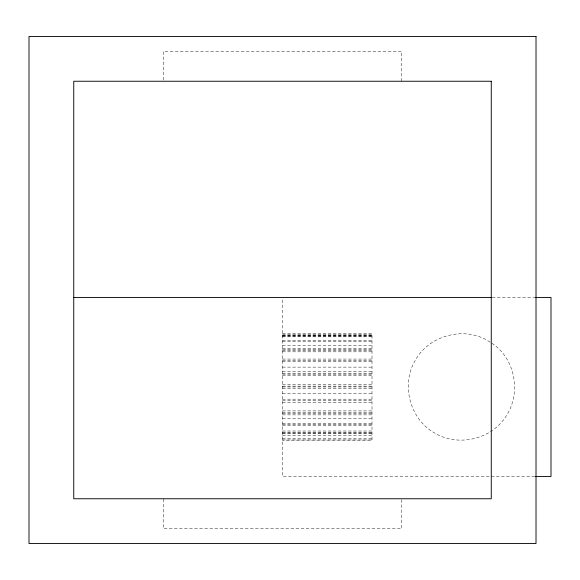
<?xml version="1.0" encoding="UTF-8"?>
<svg xmlns="http://www.w3.org/2000/svg" width="580" height="580" viewBox="0 0 580 580"><rect width="100%" height="100%" fill="white"/><g stroke="black" fill="none" stroke-linecap="round" stroke-linejoin="round"><path stroke-width="0.43" stroke-dasharray="2.9 2.17" d="M492.239 297.46L534.731 297.46M282.511 333.775L372.005 333.775L372.005 440.14L282.511 440.14M282.511 334.537L372.005 334.537M282.511 335.385L372.005 335.385M282.511 335.588L372.005 335.588M282.511 336.117L372.005 336.117M282.511 336.813L372.005 336.813M282.511 340.525L372.005 340.525M282.511 341.489L372.005 341.489M282.511 345.579L372.005 345.579M282.511 348.355L372.005 348.355M282.511 349.349L372.005 349.349M282.511 350.291L372.005 350.291M282.511 351.821L372.005 351.821M282.511 359.071L372.005 359.071M282.511 360.368L372.005 360.368M282.511 361.688L372.005 361.688M282.511 367.125L372.005 367.125M282.511 371.657L372.005 371.657M282.511 373.194L372.005 373.194M282.511 374.136L372.005 374.136M282.511 375.753L372.005 375.753M282.511 384.7L372.005 384.7M282.511 386.128L372.005 386.128M282.511 386.954L372.005 386.954M282.511 388.571L372.005 388.571M282.511 393.711L372.005 393.711M282.511 399.178L372.005 399.178M282.511 400.722L372.005 400.722M282.511 402.527L372.005 402.527M282.511 410.901L372.005 410.901M282.511 412.554L372.005 412.554M282.511 413.547L372.005 413.547M282.511 414.867L372.005 414.867M282.511 418.579L372.005 418.579M282.511 423.574L372.005 423.574M282.511 424.56L372.005 424.56M282.511 425.35L372.005 425.35M282.511 431.02L372.005 431.02M282.511 432.23L372.005 432.23M282.511 433.013L372.005 433.013M282.511 433.623L372.005 433.623M282.511 435.413L372.005 435.413M282.511 438.422L372.005 438.422M282.511 439.945L372.005 439.945M534.731 476.455L282.511 476.455L282.511 298.359M490.129 342.185C465.689 325.329 428.83 334.856 414.947 360.949C401.063 384.902 409.734 418.224 433.543 432.361C456.888 447.26 490.549 440.002 505.68 416.817C521.768 393.407 515.402 357.722 490.905 342.657M401.766 81.243L401.766 51.41L163.248 51.41L163.248 80.337M401.766 499.663L401.766 528.59L163.248 528.59L163.248 498.757"/><path stroke-width="0.87" d="M73.747 297.46L491.333 297.46M535.63 297.46L551 297.46L551 476.455L535.63 476.455M536.014 36.489L29 36.489L29 543.511L536.014 543.511L536.014 36.489M491.267 81.243L73.747 81.243L73.747 498.757L491.267 498.757L491.267 81.243"/></g></svg>
